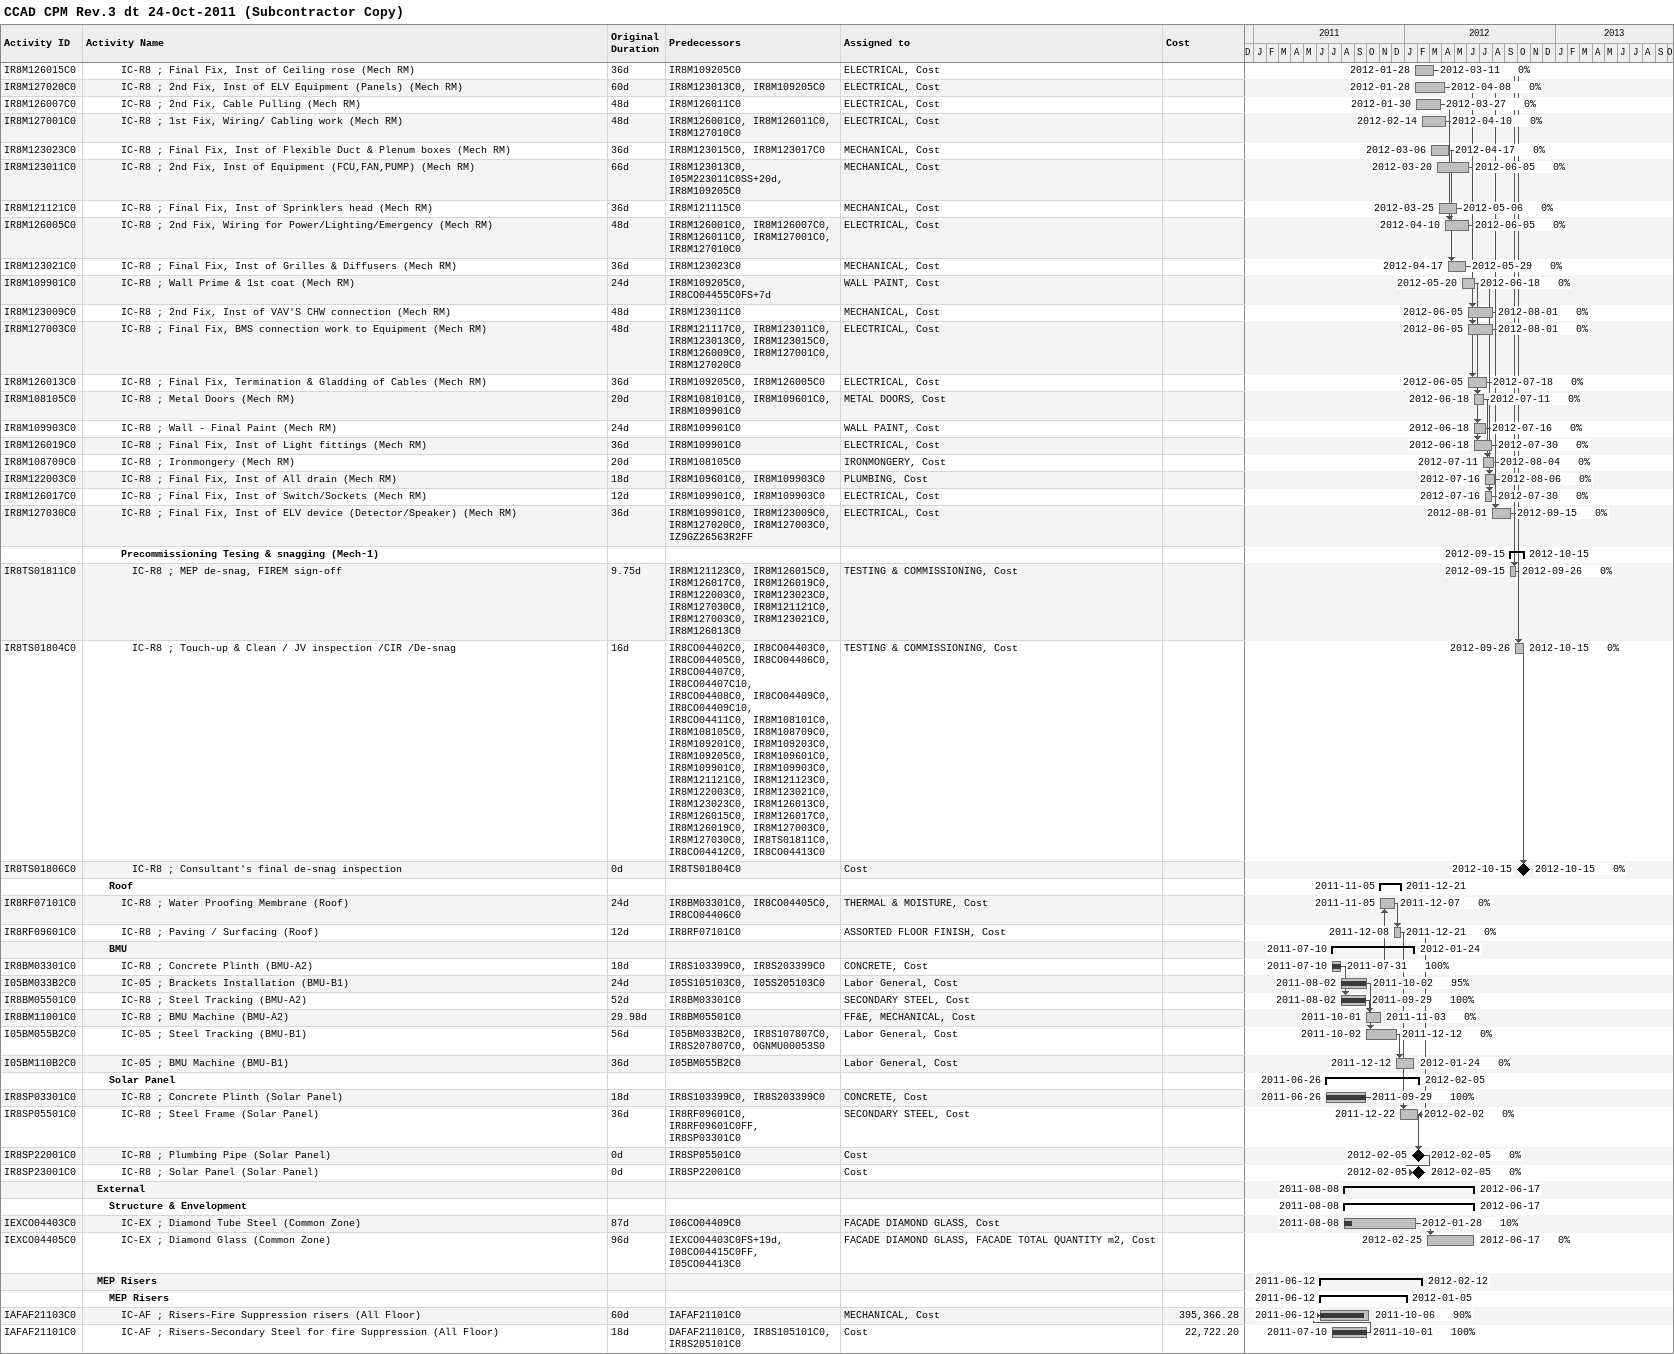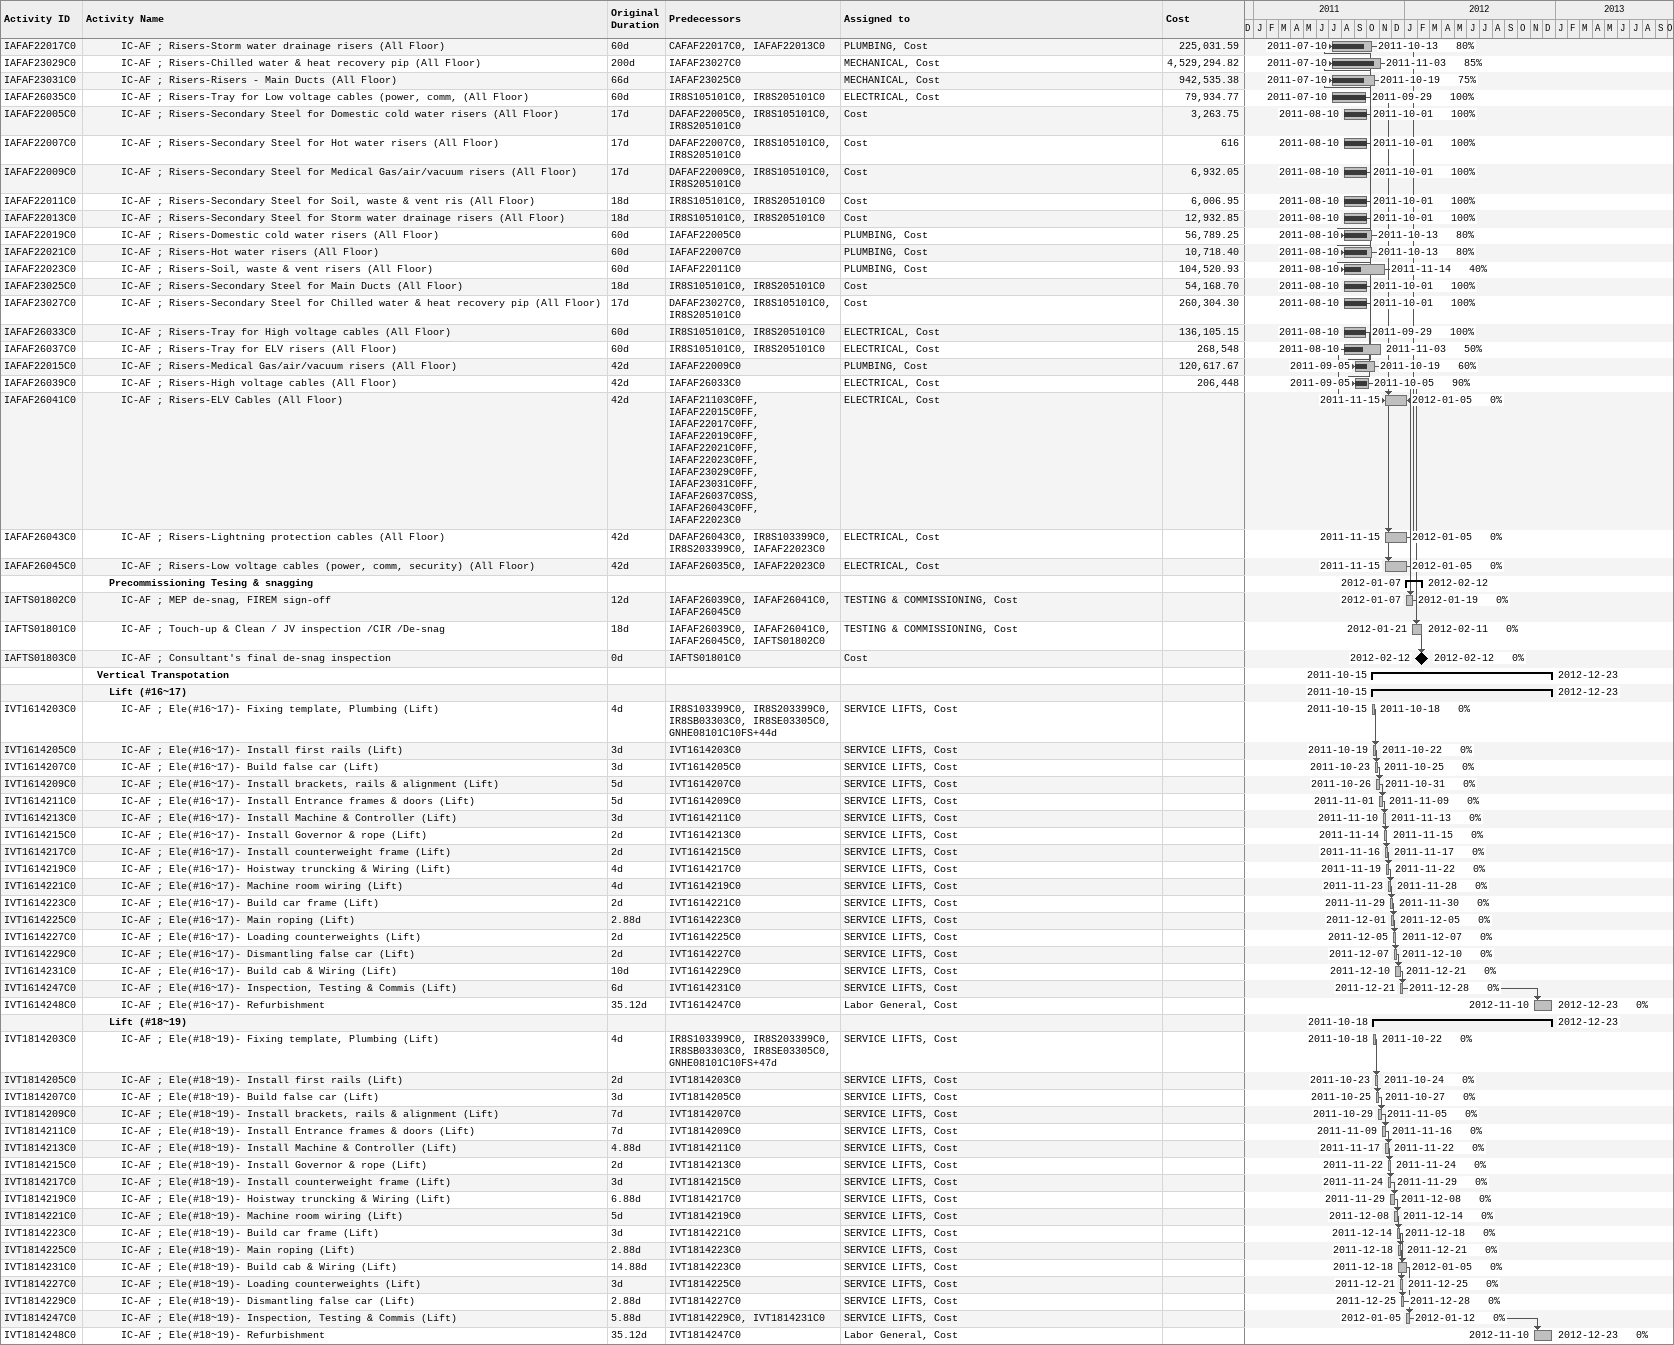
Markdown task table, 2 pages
CCAD CPM Rev.3 dt 24-Oct-2011 (Subcontractor Copy)

| ID | Level | Task | Original duration | Start | Finish | Predecessors | Resources | % complete | Cost |
|---|---|---|---|---|---|---|---|---|---|
| IR8M126015C0 | 4 | IC-R8 ; Final Fix, Inst of Ceiling rose (Mech RM) | 36d | 2012-01-28 | 2012-03-11 | IR8M109205C0 | ELECTRICAL, Cost | 0 |  |
| IR8M127020C0 | 4 | IC-R8 ; 2nd Fix, Inst of ELV Equipment (Panels) (Mech RM) | 60d | 2012-01-28 | 2012-04-08 | IR8M123013C0, IR8M109205C0 | ELECTRICAL, Cost | 0 |  |
| IR8M126007C0 | 4 | IC-R8 ; 2nd Fix, Cable Pulling (Mech RM) | 48d | 2012-01-30 | 2012-03-27 | IR8M126011C0 | ELECTRICAL, Cost | 0 |  |
| IR8M127001C0 | 4 | IC-R8 ; 1st Fix, Wiring/ Cabling work (Mech RM) | 48d | 2012-02-14 | 2012-04-10 | IR8M126001C0, IR8M126011C0, IR8M127010C0 | ELECTRICAL, Cost | 0 |  |
| IR8M123023C0 | 4 | IC-R8 ; Final Fix, Inst of Flexible Duct & Plenum boxes (Mech RM) | 36d | 2012-03-06 | 2012-04-17 | IR8M123015C0, IR8M123017C0 | MECHANICAL, Cost | 0 |  |
| IR8M123011C0 | 4 | IC-R8 ; 2nd Fix, Inst of Equipment (FCU,FAN,PUMP) (Mech RM) | 66d | 2012-03-20 | 2012-06-05 | IR8M123013C0, I05M223011C0SS+20d, IR8M109205C0 | MECHANICAL, Cost | 0 |  |
| IR8M121121C0 | 4 | IC-R8 ; Final Fix, Inst of Sprinklers head (Mech RM) | 36d | 2012-03-25 | 2012-05-06 | IR8M121115C0 | MECHANICAL, Cost | 0 |  |
| IR8M126005C0 | 4 | IC-R8 ; 2nd Fix, Wiring for Power/Lighting/Emergency (Mech RM) | 48d | 2012-04-10 | 2012-06-05 | IR8M126001C0, IR8M126007C0, IR8M126011C0, IR8M127001C0, IR8M127010C0 | ELECTRICAL, Cost | 0 |  |
| IR8M123021C0 | 4 | IC-R8 ; Final Fix, Inst of Grilles & Diffusers (Mech RM) | 36d | 2012-04-17 | 2012-05-29 | IR8M123023C0 | MECHANICAL, Cost | 0 |  |
| IR8M109901C0 | 4 | IC-R8 ; Wall Prime & 1st coat (Mech RM) | 24d | 2012-05-20 | 2012-06-18 | IR8M109205C0, IR8CO04455C0FS+7d | WALL PAINT, Cost | 0 |  |
| IR8M123009C0 | 4 | IC-R8 ; 2nd Fix, Inst of VAV'S CHW connection (Mech RM) | 48d | 2012-06-05 | 2012-08-01 | IR8M123011C0 | MECHANICAL, Cost | 0 |  |
| IR8M127003C0 | 4 | IC-R8 ; Final Fix, BMS connection work to Equipment (Mech RM) | 48d | 2012-06-05 | 2012-08-01 | IR8M121117C0, IR8M123011C0, IR8M123013C0, IR8M123015C0, IR8M126009C0, IR8M127001C0, IR8M127020C0 | ELECTRICAL, Cost | 0 |  |
| IR8M126013C0 | 4 | IC-R8 ; Final Fix, Termination & Gladding of Cables (Mech RM) | 36d | 2012-06-05 | 2012-07-18 | IR8M109205C0, IR8M126005C0 | ELECTRICAL, Cost | 0 |  |
| IR8M108105C0 | 4 | IC-R8 ; Metal Doors (Mech RM) | 20d | 2012-06-18 | 2012-07-11 | IR8M108101C0, IR8M109601C0, IR8M109901C0 | METAL DOORS, Cost | 0 |  |
| IR8M109903C0 | 4 | IC-R8 ; Wall - Final Paint (Mech RM) | 24d | 2012-06-18 | 2012-07-16 | IR8M109901C0 | WALL PAINT, Cost | 0 |  |
| IR8M126019C0 | 4 | IC-R8 ; Final Fix, Inst of Light fittings (Mech RM) | 36d | 2012-06-18 | 2012-07-30 | IR8M109901C0 | ELECTRICAL, Cost | 0 |  |
| IR8M108709C0 | 4 | IC-R8 ; Ironmongery (Mech RM) | 20d | 2012-07-11 | 2012-08-04 | IR8M108105C0 | IRONMONGERY, Cost | 0 |  |
| IR8M122003C0 | 4 | IC-R8 ; Final Fix, Inst of All drain (Mech RM) | 18d | 2012-07-16 | 2012-08-06 | IR8M109601C0, IR8M109903C0 | PLUMBING, Cost | 0 |  |
| IR8M126017C0 | 4 | IC-R8 ; Final Fix, Inst of Switch/Sockets (Mech RM) | 12d | 2012-07-16 | 2012-07-30 | IR8M109901C0, IR8M109903C0 | ELECTRICAL, Cost | 0 |  |
| IR8M127030C0 | 4 | IC-R8 ; Final Fix, Inst of ELV device (Detector/Speaker) (Mech RM) | 36d | 2012-08-01 | 2012-09-15 | IR8M109901C0, IR8M123009C0, IR8M127020C0, IR8M127003C0, IZ9GZ26563R2FF | ELECTRICAL, Cost | 0 |  |
|  | 4 | **Precommissioning Tesing & snagging (Mech-1)** |  | 2012-09-15 | 2012-10-15 |  |  |  |  |
| IR8TS01811C0 | 5 | IC-R8 ; MEP de-snag, FIREM sign-off | 9.75d | 2012-09-15 | 2012-09-26 | IR8M121123C0, IR8M126015C0, IR8M126017C0, IR8M126019C0, IR8M122003C0, IR8M123023C0, IR8M127030C0, IR8M121121C0, IR8M127003C0, IR8M123021C0, IR8M126013C0 | TESTING & COMMISSIONING, Cost | 0 |  |
| IR8TS01804C0 | 5 | IC-R8 ; Touch-up & Clean / JV inspection /CIR /De-snag | 16d | 2012-09-26 | 2012-10-15 | IR8CO04402C0, IR8CO04403C0, IR8CO04405C0, IR8CO04406C0, IR8CO04407C0, IR8CO04407C10, IR8CO04408C0, IR8CO04409C0, IR8CO04409C10, IR8CO04411C0, IR8M108101C0, IR8M108105C0, IR8M108709C0, IR8M109201C0, IR8M109203C0, IR8M109205C0, IR8M109601C0, IR8M109901C0, IR8M109903C0, IR8M121121C0, IR8M121123C0, IR8M122003C0, IR8M123021C0, IR8M123023C0, IR8M126013C0, IR8M126015C0, IR8M126017C0, IR8M126019C0, IR8M127003C0, IR8M127030C0, IR8TS01811C0, IR8CO04412C0, IR8CO04413C0 | TESTING & COMMISSIONING, Cost | 0 |  |
| IR8TS01806C0 | 5 | IC-R8 ; Consultant's final de-snag inspection | 0d | 2012-10-15 | 2012-10-15 | IR8TS01804C0 | Cost | 0 |  |
|  | 3 | **Roof** |  | 2011-11-05 | 2011-12-21 |  |  |  |  |
| IR8RF07101C0 | 4 | IC-R8 ; Water Proofing Membrane (Roof) | 24d | 2011-11-05 | 2011-12-07 | IR8BM03301C0, IR8CO04405C0, IR8CO04406C0 | THERMAL & MOISTURE, Cost | 0 |  |
| IR8RF09601C0 | 4 | IC-R8 ; Paving / Surfacing (Roof) | 12d | 2011-12-08 | 2011-12-21 | IR8RF07101C0 | ASSORTED FLOOR FINISH, Cost | 0 |  |
|  | 3 | **BMU** |  | 2011-07-10 | 2012-01-24 |  |  |  |  |
| IR8BM03301C0 | 4 | IC-R8 ; Concrete Plinth (BMU-A2) | 18d | 2011-07-10 | 2011-07-31 | IR8S103399C0, IR8S203399C0 | CONCRETE, Cost | 100 |  |
| I05BM033B2C0 | 4 | IC-05 ; Brackets Installation (BMU-B1) | 24d | 2011-08-02 | 2011-10-02 | I05S105103C0, I05S205103C0 | Labor General, Cost | 95 |  |
| IR8BM05501C0 | 4 | IC-R8 ; Steel Tracking (BMU-A2) | 52d | 2011-08-02 | 2011-09-29 | IR8BM03301C0 | SECONDARY STEEL, Cost | 100 |  |
| IR8BM11001C0 | 4 | IC-R8 ; BMU Machine (BMU-A2) | 29.98d | 2011-10-01 | 2011-11-03 | IR8BM05501C0 | FF&E, MECHANICAL, Cost | 0 |  |
| I05BM055B2C0 | 4 | IC-05 ; Steel Tracking (BMU-B1) | 56d | 2011-10-02 | 2011-12-12 | I05BM033B2C0, IR8S107807C0, IR8S207807C0, OGNMU00053S0 | Labor General, Cost | 0 |  |
| I05BM110B2C0 | 4 | IC-05 ; BMU Machine (BMU-B1) | 36d | 2011-12-12 | 2012-01-24 | I05BM055B2C0 | Labor General, Cost | 0 |  |
|  | 3 | **Solar Panel** |  | 2011-06-26 | 2012-02-05 |  |  |  |  |
| IR8SP03301C0 | 4 | IC-R8 ; Concrete Plinth (Solar Panel) | 18d | 2011-06-26 | 2011-09-29 | IR8S103399C0, IR8S203399C0 | CONCRETE, Cost | 100 |  |
| IR8SP05501C0 | 4 | IC-R8 ; Steel Frame (Solar Panel) | 36d | 2011-12-22 | 2012-02-02 | IR8RF09601C0, IR8RF09601C0FF, IR8SP03301C0 | SECONDARY STEEL, Cost | 0 |  |
| IR8SP22001C0 | 4 | IC-R8 ; Plumbing Pipe (Solar Panel) | 0d | 2012-02-05 | 2012-02-05 | IR8SP05501C0 | Cost | 0 |  |
| IR8SP23001C0 | 4 | IC-R8 ; Solar Panel (Solar Panel) | 0d | 2012-02-05 | 2012-02-05 | IR8SP22001C0 | Cost | 0 |  |
|  | 2 | **External** |  | 2011-08-08 | 2012-06-17 |  |  |  |  |
|  | 3 | **Structure & Envelopment** |  | 2011-08-08 | 2012-06-17 |  |  |  |  |
| IEXCO04403C0 | 4 | IC-EX ; Diamond Tube Steel (Common Zone) | 87d | 2011-08-08 | 2012-01-28 | I06CO04409C0 | FACADE DIAMOND GLASS, Cost | 10 |  |
| IEXCO04405C0 | 4 | IC-EX ; Diamond Glass (Common Zone) | 96d | 2012-02-25 | 2012-06-17 | IEXCO04403C0FS+19d, I08CO04415C0FF, I05CO04413C0 | FACADE DIAMOND GLASS, FACADE TOTAL QUANTITY m2, Cost | 0 |  |
|  | 2 | **MEP Risers** |  | 2011-06-12 | 2012-02-12 |  |  |  |  |
|  | 3 | **MEP Risers** |  | 2011-06-12 | 2012-01-05 |  |  |  |  |
| IAFAF21103C0 | 4 | IC-AF ; Risers-Fire Suppression risers (All Floor) | 60d | 2011-06-12 | 2011-10-06 | IAFAF21101C0 | MECHANICAL, Cost | 90 | 395366.28 |
| IAFAF21101C0 | 4 | IC-AF ; Risers-Secondary Steel for fire Suppression (All Floor) | 18d | 2011-07-10 | 2011-10-01 | DAFAF21101C0, IR8S105101C0, IR8S205101C0 | Cost | 100 | 22722.20 |
| IAFAF22017C0 | 4 | IC-AF ; Risers-Storm water drainage risers (All Floor) | 60d | 2011-07-10 | 2011-10-13 | CAFAF22017C0, IAFAF22013C0 | PLUMBING, Cost | 80 | 225031.59 |
| IAFAF23029C0 | 4 | IC-AF ; Risers-Chilled water & heat recovery pip (All Floor) | 200d | 2011-07-10 | 2011-11-03 | IAFAF23027C0 | MECHANICAL, Cost | 85 | 4529294.82 |
| IAFAF23031C0 | 4 | IC-AF ; Risers-Risers - Main Ducts (All Floor) | 66d | 2011-07-10 | 2011-10-19 | IAFAF23025C0 | MECHANICAL, Cost | 75 | 942535.38 |
| IAFAF26035C0 | 4 | IC-AF ; Risers-Tray for Low voltage cables (power, comm, (All Floor) | 60d | 2011-07-10 | 2011-09-29 | IR8S105101C0, IR8S205101C0 | ELECTRICAL, Cost | 100 | 79934.77 |
| IAFAF22005C0 | 4 | IC-AF ; Risers-Secondary Steel for Domestic cold water risers (All Floor) | 17d | 2011-08-10 | 2011-10-01 | DAFAF22005C0, IR8S105101C0, IR8S205101C0 | Cost | 100 | 3263.75 |
| IAFAF22007C0 | 4 | IC-AF ; Risers-Secondary Steel for Hot water risers (All Floor) | 17d | 2011-08-10 | 2011-10-01 | DAFAF22007C0, IR8S105101C0, IR8S205101C0 | Cost | 100 | 616 |
| IAFAF22009C0 | 4 | IC-AF ; Risers-Secondary Steel for Medical Gas/air/vacuum risers (All Floor) | 17d | 2011-08-10 | 2011-10-01 | DAFAF22009C0, IR8S105101C0, IR8S205101C0 | Cost | 100 | 6932.05 |
| IAFAF22011C0 | 4 | IC-AF ; Risers-Secondary Steel for Soil, waste & vent ris (All Floor) | 18d | 2011-08-10 | 2011-10-01 | IR8S105101C0, IR8S205101C0 | Cost | 100 | 6006.95 |
| IAFAF22013C0 | 4 | IC-AF ; Risers-Secondary Steel for Storm water drainage risers (All Floor) | 18d | 2011-08-10 | 2011-10-01 | IR8S105101C0, IR8S205101C0 | Cost | 100 | 12932.85 |
| IAFAF22019C0 | 4 | IC-AF ; Risers-Domestic cold water risers (All Floor) | 60d | 2011-08-10 | 2011-10-13 | IAFAF22005C0 | PLUMBING, Cost | 80 | 56789.25 |
| IAFAF22021C0 | 4 | IC-AF ; Risers-Hot water risers (All Floor) | 60d | 2011-08-10 | 2011-10-13 | IAFAF22007C0 | PLUMBING, Cost | 80 | 10718.40 |
| IAFAF22023C0 | 4 | IC-AF ; Risers-Soil, waste & vent risers (All Floor) | 60d | 2011-08-10 | 2011-11-14 | IAFAF22011C0 | PLUMBING, Cost | 40 | 104520.93 |
| IAFAF23025C0 | 4 | IC-AF ; Risers-Secondary Steel for Main Ducts (All Floor) | 18d | 2011-08-10 | 2011-10-01 | IR8S105101C0, IR8S205101C0 | Cost | 100 | 54168.70 |
| IAFAF23027C0 | 4 | IC-AF ; Risers-Secondary Steel for Chilled water & heat recovery pip (All Floor) | 17d | 2011-08-10 | 2011-10-01 | DAFAF23027C0, IR8S105101C0, IR8S205101C0 | Cost | 100 | 260304.30 |
| IAFAF26033C0 | 4 | IC-AF ; Risers-Tray for High voltage cables (All Floor) | 60d | 2011-08-10 | 2011-09-29 | IR8S105101C0, IR8S205101C0 | ELECTRICAL, Cost | 100 | 136105.15 |
| IAFAF26037C0 | 4 | IC-AF ; Risers-Tray for ELV risers (All Floor) | 60d | 2011-08-10 | 2011-11-03 | IR8S105101C0, IR8S205101C0 | ELECTRICAL, Cost | 50 | 268548 |
| IAFAF22015C0 | 4 | IC-AF ; Risers-Medical Gas/air/vacuum risers (All Floor) | 42d | 2011-09-05 | 2011-10-19 | IAFAF22009C0 | PLUMBING, Cost | 60 | 120617.67 |
| IAFAF26039C0 | 4 | IC-AF ; Risers-High voltage cables (All Floor) | 42d | 2011-09-05 | 2011-10-05 | IAFAF26033C0 | ELECTRICAL, Cost | 90 | 206448 |
| IAFAF26041C0 | 4 | IC-AF ; Risers-ELV Cables (All Floor) | 42d | 2011-11-15 | 2012-01-05 | IAFAF21103C0FF, IAFAF22015C0FF, IAFAF22017C0FF, IAFAF22019C0FF, IAFAF22021C0FF, IAFAF22023C0FF, IAFAF23029C0FF, IAFAF23031C0FF, IAFAF26037C0SS, IAFAF26043C0FF, IAFAF22023C0 | ELECTRICAL, Cost | 0 |  |
| IAFAF26043C0 | 4 | IC-AF ; Risers-Lightning protection cables (All Floor) | 42d | 2011-11-15 | 2012-01-05 | DAFAF26043C0, IR8S103399C0, IR8S203399C0, IAFAF22023C0 | ELECTRICAL, Cost | 0 |  |
| IAFAF26045C0 | 4 | IC-AF ; Risers-Low voltage cables (power, comm, security) (All Floor) | 42d | 2011-11-15 | 2012-01-05 | IAFAF26035C0, IAFAF22023C0 | ELECTRICAL, Cost | 0 |  |
|  | 3 | **Precommissioning Tesing & snagging** |  | 2012-01-07 | 2012-02-12 |  |  |  |  |
| IAFTS01802C0 | 4 | IC-AF ; MEP de-snag, FIREM sign-off | 12d | 2012-01-07 | 2012-01-19 | IAFAF26039C0, IAFAF26041C0, IAFAF26045C0 | TESTING & COMMISSIONING, Cost | 0 |  |
| IAFTS01801C0 | 4 | IC-AF ; Touch-up & Clean / JV inspection /CIR /De-snag | 18d | 2012-01-21 | 2012-02-11 | IAFAF26039C0, IAFAF26041C0, IAFAF26045C0, IAFTS01802C0 | TESTING & COMMISSIONING, Cost | 0 |  |
| IAFTS01803C0 | 4 | IC-AF ; Consultant's final de-snag inspection | 0d | 2012-02-12 | 2012-02-12 | IAFTS01801C0 | Cost | 0 |  |
|  | 2 | **Vertical Transpotation** |  | 2011-10-15 | 2012-12-23 |  |  |  |  |
|  | 3 | **Lift (#16~17)** |  | 2011-10-15 | 2012-12-23 |  |  |  |  |
| IVT1614203C0 | 4 | IC-AF ; Ele(#16~17)- Fixing template, Plumbing (Lift) | 4d | 2011-10-15 | 2011-10-18 | IR8S103399C0, IR8S203399C0, IR8SB03303C0, IR8SE03305C0, GNHE08101C10FS+44d | SERVICE LIFTS, Cost | 0 |  |
| IVT1614205C0 | 4 | IC-AF ; Ele(#16~17)- Install first rails (Lift) | 3d | 2011-10-19 | 2011-10-22 | IVT1614203C0 | SERVICE LIFTS, Cost | 0 |  |
| IVT1614207C0 | 4 | IC-AF ; Ele(#16~17)- Build false car (Lift) | 3d | 2011-10-23 | 2011-10-25 | IVT1614205C0 | SERVICE LIFTS, Cost | 0 |  |
| IVT1614209C0 | 4 | IC-AF ; Ele(#16~17)- Install brackets, rails & alignment (Lift) | 5d | 2011-10-26 | 2011-10-31 | IVT1614207C0 | SERVICE LIFTS, Cost | 0 |  |
| IVT1614211C0 | 4 | IC-AF ; Ele(#16~17)- Install Entrance frames & doors (Lift) | 5d | 2011-11-01 | 2011-11-09 | IVT1614209C0 | SERVICE LIFTS, Cost | 0 |  |
| IVT1614213C0 | 4 | IC-AF ; Ele(#16~17)- Install Machine & Controller (Lift) | 3d | 2011-11-10 | 2011-11-13 | IVT1614211C0 | SERVICE LIFTS, Cost | 0 |  |
| IVT1614215C0 | 4 | IC-AF ; Ele(#16~17)- Install Governor & rope (Lift) | 2d | 2011-11-14 | 2011-11-15 | IVT1614213C0 | SERVICE LIFTS, Cost | 0 |  |
| IVT1614217C0 | 4 | IC-AF ; Ele(#16~17)- Install counterweight frame (Lift) | 2d | 2011-11-16 | 2011-11-17 | IVT1614215C0 | SERVICE LIFTS, Cost | 0 |  |
| IVT1614219C0 | 4 | IC-AF ; Ele(#16~17)- Hoistway truncking & Wiring (Lift) | 4d | 2011-11-19 | 2011-11-22 | IVT1614217C0 | SERVICE LIFTS, Cost | 0 |  |
| IVT1614221C0 | 4 | IC-AF ; Ele(#16~17)- Machine room wiring (Lift) | 4d | 2011-11-23 | 2011-11-28 | IVT1614219C0 | SERVICE LIFTS, Cost | 0 |  |
| IVT1614223C0 | 4 | IC-AF ; Ele(#16~17)- Build car frame (Lift) | 2d | 2011-11-29 | 2011-11-30 | IVT1614221C0 | SERVICE LIFTS, Cost | 0 |  |
| IVT1614225C0 | 4 | IC-AF ; Ele(#16~17)- Main roping (Lift) | 2.88d | 2011-12-01 | 2011-12-05 | IVT1614223C0 | SERVICE LIFTS, Cost | 0 |  |
| IVT1614227C0 | 4 | IC-AF ; Ele(#16~17)- Loading counterweights (Lift) | 2d | 2011-12-05 | 2011-12-07 | IVT1614225C0 | SERVICE LIFTS, Cost | 0 |  |
| IVT1614229C0 | 4 | IC-AF ; Ele(#16~17)- Dismantling false car (Lift) | 2d | 2011-12-07 | 2011-12-10 | IVT1614227C0 | SERVICE LIFTS, Cost | 0 |  |
| IVT1614231C0 | 4 | IC-AF ; Ele(#16~17)- Build cab & Wiring (Lift) | 10d | 2011-12-10 | 2011-12-21 | IVT1614229C0 | SERVICE LIFTS, Cost | 0 |  |
| IVT1614247C0 | 4 | IC-AF ; Ele(#16~17)- Inspection, Testing & Commis (Lift) | 6d | 2011-12-21 | 2011-12-28 | IVT1614231C0 | SERVICE LIFTS, Cost | 0 |  |
| IVT1614248C0 | 4 | IC-AF ; Ele(#16~17)- Refurbishment | 35.12d | 2012-11-10 | 2012-12-23 | IVT1614247C0 | Labor General, Cost | 0 |  |
|  | 3 | **Lift (#18~19)** |  | 2011-10-18 | 2012-12-23 |  |  |  |  |
| IVT1814203C0 | 4 | IC-AF ; Ele(#18~19)- Fixing template, Plumbing (Lift) | 4d | 2011-10-18 | 2011-10-22 | IR8S103399C0, IR8S203399C0, IR8SB03303C0, IR8SE03305C0, GNHE08101C10FS+47d | SERVICE LIFTS, Cost | 0 |  |
| IVT1814205C0 | 4 | IC-AF ; Ele(#18~19)- Install first rails (Lift) | 2d | 2011-10-23 | 2011-10-24 | IVT1814203C0 | SERVICE LIFTS, Cost | 0 |  |
| IVT1814207C0 | 4 | IC-AF ; Ele(#18~19)- Build false car (Lift) | 3d | 2011-10-25 | 2011-10-27 | IVT1814205C0 | SERVICE LIFTS, Cost | 0 |  |
| IVT1814209C0 | 4 | IC-AF ; Ele(#18~19)- Install brackets, rails & alignment (Lift) | 7d | 2011-10-29 | 2011-11-05 | IVT1814207C0 | SERVICE LIFTS, Cost | 0 |  |
| IVT1814211C0 | 4 | IC-AF ; Ele(#18~19)- Install Entrance frames & doors (Lift) | 7d | 2011-11-09 | 2011-11-16 | IVT1814209C0 | SERVICE LIFTS, Cost | 0 |  |
| IVT1814213C0 | 4 | IC-AF ; Ele(#18~19)- Install Machine & Controller (Lift) | 4.88d | 2011-11-17 | 2011-11-22 | IVT1814211C0 | SERVICE LIFTS, Cost | 0 |  |
| IVT1814215C0 | 4 | IC-AF ; Ele(#18~19)- Install Governor & rope (Lift) | 2d | 2011-11-22 | 2011-11-24 | IVT1814213C0 | SERVICE LIFTS, Cost | 0 |  |
| IVT1814217C0 | 4 | IC-AF ; Ele(#18~19)- Install counterweight frame (Lift) | 3d | 2011-11-24 | 2011-11-29 | IVT1814215C0 | SERVICE LIFTS, Cost | 0 |  |
| IVT1814219C0 | 4 | IC-AF ; Ele(#18~19)- Hoistway truncking & Wiring (Lift) | 6.88d | 2011-11-29 | 2011-12-08 | IVT1814217C0 | SERVICE LIFTS, Cost | 0 |  |
| IVT1814221C0 | 4 | IC-AF ; Ele(#18~19)- Machine room wiring (Lift) | 5d | 2011-12-08 | 2011-12-14 | IVT1814219C0 | SERVICE LIFTS, Cost | 0 |  |
| IVT1814223C0 | 4 | IC-AF ; Ele(#18~19)- Build car frame (Lift) | 3d | 2011-12-14 | 2011-12-18 | IVT1814221C0 | SERVICE LIFTS, Cost | 0 |  |
| IVT1814225C0 | 4 | IC-AF ; Ele(#18~19)- Main roping (Lift) | 2.88d | 2011-12-18 | 2011-12-21 | IVT1814223C0 | SERVICE LIFTS, Cost | 0 |  |
| IVT1814231C0 | 4 | IC-AF ; Ele(#18~19)- Build cab & Wiring (Lift) | 14.88d | 2011-12-18 | 2012-01-05 | IVT1814223C0 | SERVICE LIFTS, Cost | 0 |  |
| IVT1814227C0 | 4 | IC-AF ; Ele(#18~19)- Loading counterweights (Lift) | 3d | 2011-12-21 | 2011-12-25 | IVT1814225C0 | SERVICE LIFTS, Cost | 0 |  |
| IVT1814229C0 | 4 | IC-AF ; Ele(#18~19)- Dismantling false car (Lift) | 2.88d | 2011-12-25 | 2011-12-28 | IVT1814227C0 | SERVICE LIFTS, Cost | 0 |  |
| IVT1814247C0 | 4 | IC-AF ; Ele(#18~19)- Inspection, Testing & Commis (Lift) | 5.88d | 2012-01-05 | 2012-01-12 | IVT1814229C0, IVT1814231C0 | SERVICE LIFTS, Cost | 0 |  |
| IVT1814248C0 | 4 | IC-AF ; Ele(#18~19)- Refurbishment | 35.12d | 2012-11-10 | 2012-12-23 | IVT1814247C0 | Labor General, Cost | 0 |  |
